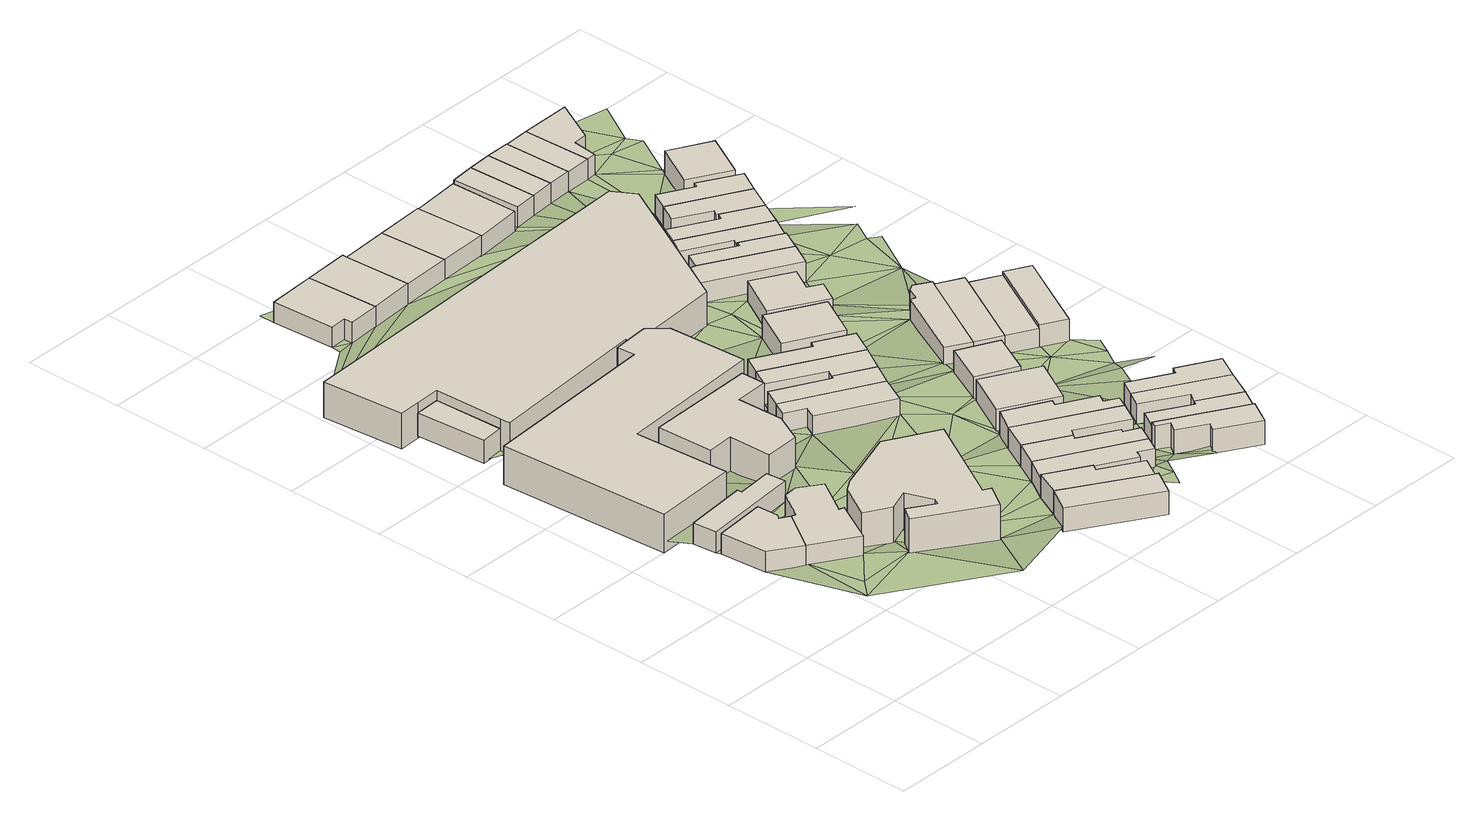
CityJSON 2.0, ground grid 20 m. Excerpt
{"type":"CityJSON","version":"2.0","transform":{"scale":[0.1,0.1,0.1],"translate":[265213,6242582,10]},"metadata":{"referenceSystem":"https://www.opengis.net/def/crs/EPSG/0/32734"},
"CityObjects":{
"building1":{"type":"Building","attributes":{"address":"33 Durham Avenue Salt River Cape Town","building":"house","building:levels":1,"building_height":4.1,"roof_height":18.75,"ground_height":14.65,"plus_code":"4FRW3F96+P3C"},"geometry":[{"type":"Solid","lod":"1","boundaries":[[[[0,1,2,3]],[[1,4,5,2]],[[4,6,7,5]],[[6,8,9,7]],[[8,10,11,9]],[[10,12,13,11]],[[12,0,3,13]],[[3,2,5,7,9,11,13]],[[12,10,8,6,4,1,0]]]]}]},
"building2":{"type":"Building","attributes":{"address":"31 Durham Avenue Salt River Cape Town","building":"house","building:levels":1,"building_height":4.1,"roof_height":18.75,"ground_height":14.65,"plus_code":"4FRW3F96+Q37"},"geometry":[{"type":"Solid","lod":"1","boundaries":[[[[14,15,16,17]],[[15,18,19,16]],[[18,20,21,19]],[[20,22,23,21]],[[22,24,25,23]],[[24,14,17,25]],[[17,16,19,21,23,25]],[[24,22,20,18,15,14]]]]}]},
"building3":{"type":"Building","attributes":{"address":"5 Dryden Street Salt River Cape Town","building":"house","building:levels":1,"building_height":4.1,"roof_height":18.75,"ground_height":14.65,"plus_code":"4FRW3F96+P3H"},"geometry":[{"type":"Solid","lod":"1","boundaries":[[[[26,27,3,2]],[[27,28,29,3]],[[28,30,31,29]],[[30,32,33,31]],[[32,34,35,33]],[[34,36,37,35]],[[36,38,39,37]],[[38,40,41,39]],[[40,26,2,41]],[[2,3,29,31,33,35,37,39,41]],[[40,38,36,34,32,30,28,27,26]]]]}]},
"building4":{"type":"Building","attributes":{"address":"25A Durham Avenue Salt River Cape Town","building":"retail","building:levels":1,"building_height":4.1,"roof_height":16.95,"ground_height":12.85,"plus_code":"4FRW3F96+X28"},"geometry":[{"type":"Solid","lod":"1","boundaries":[[[[42,43,44,45]],[[43,46,47,44]],[[46,48,49,47]],[[48,42,45,49]],[[45,44,47,49]],[[48,46,43,42]]]]}]},
"building5":{"type":"Building","attributes":{"address":"Nurul Islam Mosque 54 Addison Road Salt River Cape Town","building":"mosque","building:levels":2,"amenity":"place_of_worship","building_height":6.9,"roof_height":21.78,"ground_height":14.88,"plus_code":"4FRW3F96+M5M"},"geometry":[{"type":"Solid","lod":"1","boundaries":[[[[50,51,52,53]],[[51,54,55,52]],[[54,56,57,55]],[[56,58,59,57]],[[58,60,61,59]],[[60,62,63,61]],[[62,64,65,63]],[[64,66,67,65]],[[66,68,69,67]],[[68,70,71,69]],[[70,72,73,71]],[[72,74,75,73]],[[74,76,77,75]],[[76,50,53,77]],[[53,52,55,57,59,61,63,65,67,69,71,73,75,77]],[[76,74,72,70,68,66,64,62,60,58,56,54,51,50]]]]}]},
"building6":{"type":"Building","attributes":{"address":"27 Durham Avenue Salt River 7925 Cape Town","building":"retail","building:levels":2,"building_height":6.9,"roof_height":20.43,"ground_height":13.53,"plus_code":"4FRW3F96+V38"},"geometry":[{"type":"Solid","lod":"1","boundaries":[[[[78,79,80,81]],[[79,82,83,80]],[[82,84,85,83]],[[84,86,87,85]],[[86,88,89,87]],[[88,90,91,89]],[[90,92,93,91]],[[92,94,95,93]],[[94,78,81,95]],[[81,80,83,85,87,89,91,93,95]],[[94,92,90,88,86,84,82,79,78]]]]}]},
"building7":{"type":"Building","attributes":{"address":"Milky Lane","building":"warehouse","building:levels":2,"building_height":6.9,"roof_height":20.12,"ground_height":13.22,"plus_code":"4FRW3F96+R4G"},"geometry":[{"type":"Solid","lod":"1","boundaries":[[[[96,97,98,99]],[[97,100,101,98]],[[100,102,103,101]],[[102,104,105,103]],[[104,106,107,105]],[[106,108,109,107]],[[108,110,111,109]],[[110,112,113,111]],[[112,96,99,113]],[[99,98,101,103,105,107,109,111,113]],[[112,110,108,106,104,102,100,97,96]]]]}]},
"building8":{"type":"Building","attributes":{"address":"7 Dryden Street Salt River Cape Town","building":"house","building:levels":1,"building_height":4.1,"roof_height":19.31,"ground_height":15.21,"plus_code":"4FRW3F96+J72"},"geometry":[{"type":"Solid","lod":"1","boundaries":[[[[114,115,116,117]],[[115,118,119,116]],[[118,120,121,119]],[[120,122,123,121]],[[122,114,117,123]],[[117,116,119,121,123]],[[122,120,118,115,114]]]]}]},
"building9":{"type":"Building","attributes":{"address":"4 Chapel Street Salt River Cape Town","building":"house","building:levels":1,"building_height":4.1,"roof_height":15.52,"ground_height":11.42,"plus_code":"4FRW3FC6+439"},"geometry":[{"type":"Solid","lod":"1","boundaries":[[[[124,125,126,127]],[[125,128,129,126]],[[128,130,131,129]],[[130,132,133,131]],[[132,134,135,133]],[[134,124,127,135]],[[127,126,129,131,133,135]],[[134,132,130,128,125,124]]]]}]},
"building10":{"type":"Building","attributes":{"address":"41 Addison Road Salt River Cape Town","building":"house","building:levels":1,"building_height":4.1,"roof_height":19.31,"ground_height":15.21,"plus_code":"4FRW3F96+J77"},"geometry":[{"type":"Solid","lod":"1","boundaries":[[[[136,114,117,137]],[[114,122,123,117]],[[122,138,139,123]],[[138,140,141,139]],[[140,142,143,141]],[[142,136,137,143]],[[137,117,123,139,141,143]],[[142,140,138,122,114,136]]]]}]},
"building11":{"type":"Building","attributes":{"address":"21 Homer Street Salt River Cape Town","building":"commercial","building:levels":2,"building_height":6.9,"roof_height":18.87,"ground_height":11.97,"plus_code":"4FRW3FC6+256"},"geometry":[{"type":"Solid","lod":"1","boundaries":[[[[144,145,146,147]],[[145,148,149,146]],[[148,150,151,149]],[[150,152,153,151]],[[152,154,155,153]],[[154,156,157,155]],[[156,158,159,157]],[[158,160,161,159]],[[160,162,163,161]],[[162,164,165,163]],[[164,144,147,165]],[[147,146,149,151,153,155,157,159,161,163,165]],[[164,162,160,158,156,154,152,150,148,145,144]]]]}]},
"building12":{"type":"Building","attributes":{"address":"Addison Road Salt River Cape Town","building":"house","building:levels":1,"building_height":4.1,"roof_height":17.05,"ground_height":12.95,"plus_code":"4FRW3F96+Q6W"},"geometry":[{"type":"Solid","lod":"1","boundaries":[[[[166,167,168,169]],[[167,170,171,168]],[[170,172,173,171]],[[172,174,175,173]],[[174,176,177,175]],[[176,166,169,177]],[[169,168,171,173,175,177]],[[176,174,172,170,167,166]]]]}]},
"building13":{"type":"Building","attributes":{"address":"39 Addison Road Salt River Cape Town","building":"house","building:levels":1,"building_height":4.1,"roof_height":18.62,"ground_height":14.52,"plus_code":"4FRW3F96+J7P"},"geometry":[{"type":"Solid","lod":"1","boundaries":[[[[178,136,179,180]],[[136,142,181,179]],[[142,182,183,181]],[[182,184,185,183]],[[184,186,187,185]],[[186,188,189,187]],[[188,190,191,189]],[[190,178,180,191]],[[180,179,181,183,185,187,189,191]],[[190,188,186,184,182,142,136,178]]]]}]},
"building14":{"type":"Building","attributes":{"address":"6 Chapel Street Salt River Cape Town","building":"house","building:levels":1,"building_height":4.1,"roof_height":15.52,"ground_height":11.42,"plus_code":"4FRW3FC6+448"},"geometry":[{"type":"Solid","lod":"1","boundaries":[[[[192,193,135,127]],[[193,194,195,135]],[[194,196,197,195]],[[196,198,199,197]],[[198,192,127,199]],[[127,135,195,197,199]],[[198,196,194,193,192]]]]}]},
"building15":{"type":"Building","attributes":{"address":"Addison Road Salt River Cape Town","building":"house","building:levels":1,"building_height":4.1,"roof_height":17.05,"ground_height":12.95,"plus_code":"4FRW3F96+R69"},"geometry":[{"type":"Solid","lod":"1","boundaries":[[[[200,201,169,168]],[[201,202,203,169]],[[202,204,205,203]],[[204,206,207,205]],[[206,208,209,207]],[[208,200,168,209]],[[168,169,203,205,207,209]],[[208,206,204,202,201,200]]]]}]},
"building16":{"type":"Building","attributes":{"address":"37 Addison Road Salt River Cape Town","building":"house","building:levels":1,"building_height":4.1,"roof_height":18.62,"ground_height":14.52,"plus_code":"4FRW3F96+M75"},"geometry":[{"type":"Solid","lod":"1","boundaries":[[[[210,211,180,212]],[[211,213,191,180]],[[213,214,215,191]],[[214,216,217,215]],[[216,218,219,217]],[[218,220,221,219]],[[220,222,223,221]],[[222,210,212,223]],[[212,180,191,215,217,219,221,223]],[[222,220,218,216,214,213,211,210]]]]}]},
"building17":{"type":"Building","attributes":{"address":"48 Addison Road Salt River Cape Town","building":"house","building:levels":1,"building_height":4.1,"roof_height":17.05,"ground_height":12.95,"plus_code":"4FRW3F96+R7J"},"geometry":[{"type":"Solid","lod":"1","boundaries":[[[[202,224,225,203]],[[224,226,227,225]],[[226,228,229,227]],[[228,230,231,229]],[[230,204,205,231]],[[204,202,203,205]],[[203,225,227,229,231,205]],[[204,230,228,226,224,202]]]]}]},
"building18":{"type":"Building","attributes":{"address":"35 Addison Road Salt River Cape Town","building":"house","building:levels":1,"building_height":4.1,"roof_height":18.62,"ground_height":14.52,"plus_code":"4FRW3F96+M8C"},"geometry":[{"type":"Solid","lod":"1","boundaries":[[[[232,210,212,233]],[[210,222,223,212]],[[222,234,235,223]],[[234,236,237,235]],[[236,238,239,237]],[[238,232,233,239]],[[233,212,223,235,237,239]],[[238,236,234,222,210,232]]]]}]},
"building19":{"type":"Building","attributes":{"address":"8 Chapel Street Salt River Cape Town","building":"house","building:levels":1,"building_height":4.1,"roof_height":15.41,"ground_height":11.31,"plus_code":"4FRW3FC6+457"},"geometry":[{"type":"Solid","lod":"1","boundaries":[[[[196,194,240,241]],[[194,242,243,240]],[[242,244,245,243]],[[244,196,241,245]],[[241,240,243,245]],[[244,242,194,196]]]]}]},
"building20":{"type":"Building","attributes":{"address":"46 Addison Road Salt River Cape Town","building":"house","building:levels":1,"building_height":4.1,"roof_height":17.05,"ground_height":12.95,"plus_code":"4FRW3F96+R7V"},"geometry":[{"type":"Solid","lod":"1","boundaries":[[[[224,246,247,225]],[[246,248,249,247]],[[248,250,251,249]],[[250,252,253,251]],[[252,226,227,253]],[[226,224,225,227]],[[225,247,249,251,253,227]],[[226,252,250,248,246,224]]]]}]},
"building21":{"type":"Building","attributes":{"address":"33 Addison Road Salt River Cape Town","building":"house","building:levels":1,"building_height":4.1,"roof_height":18.62,"ground_height":14.52,"plus_code":"4FRW3F96+M8M"},"geometry":[{"type":"Solid","lod":"1","boundaries":[[[[254,255,256,239]],[[255,257,258,256]],[[257,259,260,258]],[[259,261,262,260]],[[261,263,264,262]],[[263,265,266,264]],[[265,267,233,266]],[[267,254,239,233]],[[239,256,258,260,262,264,266,233]],[[267,265,263,261,259,257,255,254]]]]}]},
"building22":{"type":"Building","attributes":{"address":"31 Addison Road Salt River Cape Town","building":"house","building:levels":1,"building_height":4.1,"roof_height":17.95,"ground_height":13.85,"plus_code":"4FRW3F96+P8G"},"geometry":[{"type":"Solid","lod":"1","boundaries":[[[[268,269,270,271]],[[269,272,273,270]],[[272,274,275,273]],[[274,268,271,275]],[[271,270,273,275]],[[274,272,269,268]]]]}]},
"building23":{"type":"Building","attributes":{"address":"44 Burns Road Salt River Cape Town","building":"house","building:levels":1,"building_height":4.1,"roof_height":18.98,"ground_height":14.88,"plus_code":"4FRW3F96+J94"},"geometry":[{"type":"Solid","lod":"1","boundaries":[[[[276,277,278,279]],[[277,280,281,278]],[[280,282,283,281]],[[282,284,285,283]],[[284,286,287,285]],[[286,288,289,287]],[[288,290,291,289]],[[290,276,279,291]],[[279,278,281,283,285,287,289,291]],[[290,288,286,284,282,280,277,276]]]]}]},
"building24":{"type":"Building","attributes":{"address":"44 Addison Road Salt River Cape Town","building":"house","building:levels":1,"building_height":4.1,"roof_height":17.05,"ground_height":12.95,"plus_code":"4FRW3F96+V7H"},"geometry":[{"type":"Solid","lod":"1","boundaries":[[[[292,293,294,295]],[[293,296,297,294]],[[296,298,299,297]],[[298,292,295,299]],[[295,294,297,299]],[[298,296,293,292]]]]}]},
"building25":{"type":"Building","attributes":{"address":"10 Chapel Street Salt River Cape Town","building":"house","building:levels":1,"building_height":4.1,"roof_height":15.41,"ground_height":11.31,"plus_code":"4FRW3FC6+467"},"geometry":[{"type":"Solid","lod":"1","boundaries":[[[[244,242,243,245]],[[242,300,301,243]],[[300,302,303,301]],[[302,244,245,303]],[[245,243,301,303]],[[302,300,242,244]]]]}]},
"building26":{"type":"Building","attributes":{"address":"29 Addison Road Salt River Cape Town","building":"house","building:levels":1,"building_height":4.1,"roof_height":17.95,"ground_height":13.85,"plus_code":"4FRW3F96+Q85"},"geometry":[{"type":"Solid","lod":"1","boundaries":[[[[304,305,306,307]],[[305,308,309,306]],[[308,310,311,309]],[[310,304,307,311]],[[307,306,309,311]],[[310,308,305,304]]]]}]},
"building27":{"type":"Building","attributes":{"address":"42 Burns Road Salt River Cape Town","building":"house","building:levels":1,"building_height":4.1,"roof_height":18.3,"ground_height":14.2,"plus_code":"4FRW3F96+J9H"},"geometry":[{"type":"Solid","lod":"1","boundaries":[[[[277,312,313,314]],[[312,315,316,313]],[[315,317,318,316]],[[317,319,320,318]],[[319,280,321,320]],[[280,277,314,321]],[[314,313,316,318,320,321]],[[280,319,317,315,312,277]]]]}]},
"building28":{"type":"Building","attributes":{"address":"40 Burns Road Salt River Cape Town","building":"house","building:levels":1,"building_height":4.1,"roof_height":18.3,"ground_height":14.2,"plus_code":"4FRW3F96+J9X"},"geometry":[{"type":"Solid","lod":"1","boundaries":[[[[312,322,323,313]],[[322,324,325,323]],[[324,326,327,325]],[[326,328,329,327]],[[328,315,316,329]],[[315,312,313,316]],[[313,323,325,327,329,316]],[[315,328,326,324,322,312]]]]}]},
"building29":{"type":"Building","attributes":{"address":"42 Addison Road Salt River Cape Town","building":"house","building:levels":1,"building_height":4.1,"roof_height":16.43,"ground_height":12.33,"plus_code":"4FRW3F96+W87"},"geometry":[{"type":"Solid","lod":"1","boundaries":[[[[330,331,332,333]],[[331,334,335,332]],[[334,336,337,335]],[[336,338,339,337]],[[338,340,341,339]],[[340,330,333,341]],[[333,332,335,337,339,341]],[[340,338,336,334,331,330]]]]}]},
"building30":{"type":"Building","attributes":{"address":"12 Chapel Street Salt River Cape Town","building":"house","building:levels":1,"building_height":4.1,"roof_height":15.23,"ground_height":11.13,"plus_code":"4FRW3FC6+47C"},"geometry":[{"type":"Solid","lod":"1","boundaries":[[[[342,343,344,345]],[[343,346,347,344]],[[346,348,349,347]],[[348,342,345,349]],[[345,344,347,349]],[[348,346,343,342]]]]}]},
"building31":{"type":"Building","attributes":{"address":"38 Burns Road Salt River Cape Town","building":"house","building:levels":1,"building_height":4.1,"roof_height":18.3,"ground_height":14.2,"plus_code":"4FRW3F96+MC3"},"geometry":[{"type":"Solid","lod":"1","boundaries":[[[[350,351,352,323]],[[351,353,354,352]],[[353,355,356,354]],[[355,357,358,356]],[[357,359,325,358]],[[359,350,323,325]],[[323,352,354,356,358,325]],[[359,357,355,353,351,350]]]]}]},
"building32":{"type":"Building","attributes":{"address":"2 Pope Street Salt River Cape Town","building":"house","building:levels":1,"building_height":4.1,"roof_height":16.85,"ground_height":12.75,"plus_code":"4FRW3F96+R97"},"geometry":[{"type":"Solid","lod":"1","boundaries":[[[[360,361,362,363]],[[361,364,365,362]],[[364,366,367,365]],[[366,368,369,367]],[[368,370,371,369]],[[370,372,373,371]],[[372,374,375,373]],[[374,360,363,375]],[[363,362,365,367,369,371,373,375]],[[374,372,370,368,366,364,361,360]]]]}]},
"building33":{"type":"Building","attributes":{"address":"40 Addison Road Salt River Cape Town","building":"house","building:levels":1,"building_height":4.1,"roof_height":16.43,"ground_height":12.33,"plus_code":"4FRW3F96+W8W"},"geometry":[{"type":"Solid","lod":"1","boundaries":[[[[376,377,378,379]],[[377,380,381,378]],[[380,382,383,381]],[[382,384,385,383]],[[384,376,379,385]],[[379,378,381,383,385]],[[384,382,380,377,376]]]]}]},
"building34":{"type":"Building","attributes":{"address":"4 Pope Street Salt River Cape Town","building":"house","building:levels":1,"building_height":4.1,"roof_height":16.85,"ground_height":12.75,"plus_code":"4FRW3F96+R94"},"geometry":[{"type":"Solid","lod":"1","boundaries":[[[[361,360,363,362]],[[360,386,387,363]],[[386,388,389,387]],[[388,390,391,389]],[[390,361,362,391]],[[362,363,387,389,391]],[[390,388,386,360,361]]]]}]},
"building35":{"type":"Building","attributes":{"address":"38 Addison Road Salt River Cape Town","building":"house","building:levels":1,"building_height":4.1,"roof_height":16.26,"ground_height":12.16,"plus_code":"4FRW3F96+X85"},"geometry":[{"type":"Solid","lod":"1","boundaries":[[[[392,393,394,395]],[[393,396,397,394]],[[396,398,399,397]],[[398,400,401,399]],[[400,402,403,401]],[[402,392,395,403]],[[395,394,397,399,401,403]],[[402,400,398,396,393,392]]]]}]},
"building36":{"type":"Building","attributes":{"address":"14 Chapel Street Salt River Cape Town","building":"house","building:levels":1,"building_height":4.1,"roof_height":15.23,"ground_height":11.13,"plus_code":"4FRW3FC6+47H"},"geometry":[{"type":"Solid","lod":"1","boundaries":[[[[404,405,406,407]],[[405,408,409,406]],[[408,410,411,409]],[[410,404,407,411]],[[407,406,409,411]],[[410,408,405,404]]]]}]},
"building37":{"type":"Building","attributes":{"address":"6 Pope Street Salt River Cape Town","building":"house","building:levels":1,"building_height":4.1,"roof_height":16.85,"ground_height":12.75,"plus_code":"4FRW3F96+QCR"},"geometry":[{"type":"Solid","lod":"1","boundaries":[[[[388,386,387,389]],[[386,412,413,387]],[[412,414,415,413]],[[414,388,389,415]],[[389,387,413,415]],[[414,412,386,388]]]]}]},
"building38":{"type":"Building","attributes":{"address":"36 Addison Road Salt River Cape Town","building":"house","building:levels":1,"building_height":4.1,"roof_height":15.66,"ground_height":11.56,"plus_code":"4FRW3F96+X8Q"},"geometry":[{"type":"Solid","lod":"1","boundaries":[[[[393,416,417,418]],[[416,419,420,417]],[[419,421,422,420]],[[421,423,424,422]],[[423,396,425,424]],[[396,393,418,425]],[[418,417,420,422,424,425]],[[396,423,421,419,416,393]]]]}]},
"building39":{"type":"Building","attributes":{"address":"16 Chapel Street Salt River Cape Town","building":"house","building:levels":1,"building_height":4.1,"roof_height":15.23,"ground_height":11.13,"plus_code":"4FRW3FC6+48F"},"geometry":[{"type":"Solid","lod":"1","boundaries":[[[[426,404,407,427]],[[404,410,411,407]],[[410,428,429,411]],[[428,426,427,429]],[[427,407,411,429]],[[428,410,404,426]]]]}]},
"building40":{"type":"Building","attributes":{"address":"34 Addison Road Salt River Cape Town","building":"house","building:levels":1,"building_height":4.1,"roof_height":15.66,"ground_height":11.56,"plus_code":"4FRW3F96+X9M"},"geometry":[{"type":"Solid","lod":"1","boundaries":[[[[430,431,432,417]],[[431,433,434,432]],[[433,435,436,434]],[[435,437,438,436]],[[437,439,420,438]],[[439,430,417,420]],[[417,432,434,436,438,420]],[[439,437,435,433,431,430]]]]}]},
"building41":{"type":"Building","attributes":{"address":"8 Pope Street Salt River Cape Town","building":"house","building:levels":1,"building_height":4.1,"roof_height":17.64,"ground_height":13.54,"plus_code":"4FRW3F96+QCP"},"geometry":[{"type":"Solid","lod":"1","boundaries":[[[[440,441,442,443]],[[441,444,445,442]],[[444,446,447,445]],[[446,440,443,447]],[[443,442,445,447]],[[446,444,441,440]]]]}]},
"building42":{"type":"Building","attributes":{"address":"18 Chapel Street Salt River Cape Town","building":"house","building:levels":1,"building_height":4.1,"roof_height":15.23,"ground_height":11.13,"plus_code":"4FRW3FC6+48G"},"geometry":[{"type":"Solid","lod":"1","boundaries":[[[[448,426,427,449]],[[426,428,429,427]],[[428,450,451,429]],[[450,448,449,451]],[[449,427,429,451]],[[450,428,426,448]]]]}]},
"building43":{"type":"Building","attributes":{"address":"32 Addison Road Salt River Cape Town","building":"house","building:levels":1,"building_height":4.1,"roof_height":15.66,"ground_height":11.56,"plus_code":"4FRW3FC6+294"},"geometry":[{"type":"Solid","lod":"1","boundaries":[[[[431,452,453,432]],[[452,454,455,453]],[[454,456,457,455]],[[456,458,459,457]],[[458,460,461,459]],[[460,433,434,461]],[[433,431,432,434]],[[432,453,455,457,459,461,434]],[[433,460,458,456,454,452,431]]]]}]},
"building44":{"type":"Building","attributes":{"address":"30 Addison Road Salt River Cape Town","building":"house","building:levels":1,"building_height":4.1,"roof_height":15.66,"ground_height":11.56,"plus_code":"4FRW3FC6+29H"},"geometry":[{"type":"Solid","lod":"1","boundaries":[[[[452,462,463,453]],[[462,464,465,463]],[[464,466,467,465]],[[466,468,469,467]],[[468,454,455,469]],[[454,452,453,455]],[[453,463,465,467,469,455]],[[454,468,466,464,462,452]]]]}]},
"building45":{"type":"Building","attributes":{"address":"20 Chapel Street Salt River Cape Town","building":"house","building:levels":1,"building_height":4.1,"roof_height":15.08,"ground_height":10.98,"plus_code":"4FRW3FC6+49C"},"geometry":[{"type":"Solid","lod":"1","boundaries":[[[[470,471,472,473]],[[471,474,475,472]],[[474,476,477,475]],[[476,470,473,477]],[[473,472,475,477]],[[476,474,471,470]]]]}]},
"building46":{"type":"Building","attributes":{"address":"22 Chapel Street Salt River Cape Town","building":"house","building:levels":1,"building_height":4.1,"roof_height":15.08,"ground_height":10.98,"plus_code":"4FRW3FC6+49P"},"geometry":[{"type":"Solid","lod":"1","boundaries":[[[[470,476,477,473]],[[476,478,479,477]],[[478,480,481,479]],[[480,482,483,481]],[[482,484,485,483]],[[484,470,473,485]],[[473,477,479,481,483,485]],[[484,482,480,478,476,470]]]]}]},
"building47":{"type":"Building","attributes":{"address":"28 Addison Road Salt River Cape Town","building":"house","building:levels":1,"building_height":4.1,"roof_height":15.66,"ground_height":11.56,"plus_code":"4FRW3FC6+2CV"},"geometry":[{"type":"Solid","lod":"1","boundaries":[[[[486,487,488,489]],[[487,490,491,488]],[[490,492,493,491]],[[492,486,489,493]],[[489,488,491,493]],[[492,490,487,486]]]]}]},
"terrain1":{"type":"TINRelief","geometry":[{"type":"CompositeSurface","lod":"1","boundaries":[[[494,495,12]],[[496,495,494]],[[8,14,10]],[[496,494,497]],[[495,496,498]],[[499,24,500]],[[497,498,496]],[[501,497,494]],[[6,4,1]],[[14,8,15]],[[24,22,500]],[[6,1,502]],[[8,6,503]],[[502,503,6]],[[504,498,505]],[[504,506,498]],[[505,498,497]],[[507,508,509]],[[503,15,8]],[[510,506,504]],[[511,505,497]],[[22,20,18]],[[512,506,510]],[[500,22,18]],[[505,511,513]],[[512,510,62]],[[503,514,15]],[[515,497,501]],[[516,500,517]],[[512,62,34]],[[511,518,519]],[[511,519,513]],[[514,34,15]],[[18,520,500]],[[520,517,500]],[[520,18,15]],[[521,516,517]],[[507,522,94]],[[517,520,97]],[[515,501,523]],[[15,34,524]],[[15,524,520]],[[34,62,60]],[[525,526,132]],[[524,34,527]],[[527,34,60]],[[114,528,515]],[[523,114,515]],[[521,529,516]],[[134,132,526]],[[530,528,58]],[[94,92,507]],[[528,114,136]],[[128,525,132]],[[92,531,507]],[[524,527,174]],[[104,524,174]],[[130,128,132]],[[526,194,134]],[[178,528,136]],[[178,58,528]],[[170,106,104]],[[529,521,110]],[[174,170,104]],[[527,60,532]],[[170,167,106]],[[124,533,125]],[[108,106,167]],[[172,170,174]],[[58,532,60]],[[527,532,174]],[[534,58,178]],[[108,167,535]],[[108,535,110]],[[92,536,531]],[[110,535,537]],[[534,538,58]],[[92,90,536]],[[537,529,110]],[[539,142,140]],[[539,182,142]],[[540,541,542]],[[543,529,537]],[[265,58,538]],[[539,140,542]],[[535,204,537]],[[58,544,532]],[[543,545,529]],[[58,265,544]],[[88,529,545]],[[194,526,162]],[[204,535,206]],[[546,542,547]],[[230,537,204]],[[548,539,542]],[[539,548,186]],[[546,548,542]],[[90,549,536]],[[550,551,552]],[[551,550,553]],[[554,532,544]],[[544,265,555]],[[549,90,88]],[[548,546,556]],[[190,548,556]],[[545,293,88]],[[265,557,555]],[[244,198,196]],[[236,553,550]],[[250,558,545]],[[559,544,555]],[[550,560,214]],[[556,286,190]],[[561,554,544]],[[190,282,214]],[[558,293,545]],[[190,286,282]],[[550,214,236]],[[555,557,562]],[[559,561,544]],[[556,563,286]],[[214,282,280]],[[558,250,248]],[[280,236,214]],[[88,293,549]],[[282,286,284]],[[557,564,562]],[[554,565,202]],[[236,280,319]],[[566,286,563]],[[561,565,554]],[[567,562,564]],[[248,568,558]],[[569,286,566]],[[319,238,236]],[[305,561,559]],[[202,570,224]],[[238,319,326]],[[571,567,572]],[[571,238,326]],[[248,246,568]],[[202,565,570]],[[162,242,194]],[[567,573,562]],[[326,324,571]],[[224,570,246]],[[326,319,315]],[[559,272,305]],[[574,549,293]],[[571,573,567]],[[574,293,575]],[[562,573,272]],[[315,319,317]],[[573,571,324]],[[549,574,576]],[[577,575,293]],[[328,326,315]],[[578,549,576]],[[570,565,579]],[[574,575,580]],[[372,568,246]],[[574,580,576]],[[579,565,308]],[[162,300,242]],[[246,570,372]],[[575,577,581]],[[272,582,305]],[[583,272,573]],[[372,577,568]],[[305,582,308]],[[584,585,573]],[[583,573,585]],[[586,584,573]],[[308,587,579]],[[400,578,588]],[[160,549,578]],[[589,272,583]],[[585,584,590]],[[384,576,580]],[[372,581,577]],[[582,587,308]],[[578,400,421]],[[582,272,591]],[[592,584,586]],[[589,591,272]],[[300,162,346]],[[593,338,330]],[[594,587,582]],[[581,368,338]],[[372,368,581]],[[580,330,384]],[[160,578,421]],[[348,346,408]],[[595,421,400]],[[330,338,384]],[[372,370,368]],[[408,346,162]],[[405,348,408]],[[582,591,596]],[[582,597,594]],[[598,599,400]],[[366,338,368]],[[600,591,589]],[[419,160,421]],[[599,595,400]],[[582,596,597]],[[162,410,408]],[[601,160,419]],[[597,596,602]],[[603,384,338]],[[338,366,603]],[[160,601,604]],[[428,410,162]],[[435,604,601]],[[361,390,364]],[[454,160,604]],[[376,384,605]],[[364,603,366]],[[162,160,468]],[[162,450,428]],[[435,460,604]],[[468,160,454]],[[460,458,604]],[[606,376,605]],[[390,603,364]],[[603,605,384]],[[468,450,162]],[[390,388,414]],[[435,433,460]],[[606,605,607]],[[476,450,468]],[[603,608,605]],[[466,609,468]],[[607,605,610]],[[468,478,476]],[[464,609,466]],[[610,431,607]],[[603,611,608]],[[487,468,609]],[[608,610,605]],[[468,487,478]],[[464,612,609]],[[478,482,480]],[[613,452,431]],[[612,464,462]],[[487,614,478]],[[482,478,615]],[[615,478,614]],[[487,616,614]],[[482,615,617]],[[614,618,615]],[[617,484,482]],[[616,487,619]],[[615,618,617]],[[484,617,620]]]}]}
},
"vertices":[
[171,357,46],[223,437,46],[223,437,88],[171,357,88],[204,448,46],[204,448,88],[210,457,46],[210,457,88],[207,499,46],[207,499,88],[103,489,46],[103,489,88],[111,396,46],[111,396,88],
[100,498,46],[298,518,46],[298,518,88],[100,498,88],[294,557,46],[294,557,88],[223,550,46],[223,550,88],[222,559,46],[222,559,88],[95,546,46],[95,546,88],
[223,437,42],[171,357,42],[259,304,42],[259,304,88],[303,388,42],[303,388,88],[293,391,42],[293,391,88],[336,462,42],[336,462,88],[293,491,42],[293,491,88],[265,488,42],[265,488,88],[231,434,42],[231,434,88],
[59,1144,22],[71,1002,22],[71,1002,69],[59,1144,69],[116,1007,22],[116,1007,69],[110,1146,22],[110,1146,69],
[316,251,42],[453,166,42],[453,166,118],[316,251,118],[482,211,42],[482,211,118],[467,219,42],[467,219,118],[564,395,42],[564,395,118],[463,449,42],[463,449,118],[336,405,42],[336,405,118],[314,391,42],[314,391,118],[276,323,42],[276,323,118],[326,295,42],[326,295,118],[370,312,42],[370,312,118],[390,259,42],[390,259,118],[385,247,42],[385,247,118],[335,278,42],[335,278,118],
[40,930,26],[64,584,26],[64,584,104],[40,930,104],[234,596,26],[234,596,104],[220,786,26],[220,786,104],[514,807,26],[514,807,104],[503,966,26],[503,966,104],[472,998,26],[472,998,104],[398,992,26],[398,992,104],[401,956,26],[401,956,104],
[268,662,32],[322,665,32],[322,665,101],[268,662,101],[325,579,32],[325,579,101],[395,582,32],[395,582,101],[423,640,32],[423,640,101],[419,732,32],[419,732,101],[486,735,32],[486,735,101],[484,784,32],[484,784,101],[263,776,32],[263,776,101],
[575,153,45],[545,104,45],[545,104,93],[575,153,93],[705,7,45],[705,7,93],[735,57,45],[735,57,93],[729,60,45],[729,60,93],
[265,1578,14],[168,1572,14],[168,1572,55],[265,1578,55],[176,1445,14],[176,1445,55],[209,1447,14],[209,1447,55],[210,1430,14],[210,1430,55],[274,1434,14],[274,1434,55],
[598,203,45],[598,203,93],[751,99,45],[751,99,93],[672,144,45],[672,144,93],[679,156,45],[679,156,93],
[16,1142,17],[59,1144,17],[59,1144,89],[16,1142,89],[110,1146,17],[110,1146,89],[116,1007,17],[116,1007,89],[117,986,17],[117,986,89],[443,1014,17],[443,1014,89],[444,995,17],[444,995,89],[646,1011,17],[646,1011,89],[796,1302,17],[796,1302,89],[769,1345,17],[769,1345,89],[1,1307,17],[1,1307,89],
[666,617,32],[487,709,32],[487,709,70],[666,617,70],[472,680,32],[472,680,70],[512,660,32],[512,660,70],[500,637,32],[500,637,70],[640,564,32],[640,564,70],
[626,249,45],[598,203,86],[626,249,86],[679,156,86],[683,162,45],[683,162,86],[760,121,45],[760,121,86],[767,135,45],[767,135,86],[796,120,45],[796,120,86],[812,149,45],[812,149,86],
[265,1578,13],[274,1434,13],[364,1441,13],[364,1441,55],[356,1575,13],[356,1575,55],[356,1583,13],[356,1583,55],
[487,709,29],[666,617,29],[689,658,29],[689,658,70],[615,697,29],[615,697,70],[612,691,29],[612,691,70],[506,745,29],[506,745,70],
[651,297,42],[626,249,42],[651,297,86],[812,149,42],[829,181,42],[829,181,86],[799,197,42],[799,197,86],[802,203,42],[802,203,86],[729,243,42],[729,243,86],[734,252,42],[734,252,86],
[717,707,29],[717,707,70],[538,802,29],[538,802,70],[519,765,29],[519,765,70],[622,710,29],[622,710,70],
[678,350,42],[678,350,86],[743,263,42],[743,263,86],[840,210,42],[840,210,86],[862,249,42],[862,249,86],
[364,1441,54],[356,1575,54],[463,1446,13],[463,1446,54],[453,1581,13],[453,1581,54],
[742,755,29],[742,755,70],[669,793,29],[669,793,70],[663,782,29],[663,782,70],[558,838,29],[558,838,70],
[862,249,38],[873,271,38],[873,271,86],[847,285,38],[847,285,86],[856,301,38],[856,301,86],[784,339,38],[784,339,86],[790,350,38],[790,350,86],[705,394,38],[705,394,86],[678,350,38],
[714,410,35],[822,353,35],[822,353,79],[714,410,79],[869,441,35],[869,441,79],[761,498,35],[761,498,79],
[981,35,42],[1009,84,42],[1009,84,90],[981,35,90],[849,175,42],[849,175,90],[844,163,42],[844,163,90],[868,149,42],[868,149,90],[856,130,42],[856,130,90],[911,97,42],[911,97,90],[901,82,42],[901,82,90],
[783,857,23],[677,912,23],[677,912,70],[783,857,70],[633,829,23],[633,829,70],[739,774,23],[739,774,70],
[561,1450,13],[561,1450,54],[551,1587,13],[551,1587,54],
[764,506,35],[842,469,35],[842,469,79],[764,506,79],[881,548,35],[881,548,79],[802,586,35],[802,586,79],
[1034,128,42],[1034,128,83],[1009,84,83],[955,173,42],[955,173,83],[949,165,42],[949,165,83],[869,211,42],[869,211,83],[849,175,83],
[1060,180,42],[1060,180,83],[900,269,42],[900,269,83],[882,239,42],[882,239,83],[965,191,42],[965,191,83],
[824,966,22],[747,1008,22],[747,1008,64],[824,966,64],[699,921,22],[699,921,64],[803,864,22],[803,864,64],[826,906,22],[826,906,64],[799,921,22],[799,921,64],
[551,1587,11],[561,1450,11],[561,1450,52],[551,1587,52],[657,1460,11],[657,1460,52],[651,1596,11],[651,1596,52],
[1060,180,39],[1085,226,39],[1085,226,83],[1007,268,39],[1007,268,83],[999,255,39],[999,255,83],[918,300,39],[918,300,83],[900,269,39],
[856,590,28],[946,761,28],[946,761,69],[856,590,69],[950,767,28],[950,767,69],[918,786,28],[918,786,69],[904,779,28],[904,779,69],[893,755,28],[893,755,69],[883,759,28],[883,759,69],[809,615,28],[809,615,69],
[882,1020,22],[723,1105,22],[723,1105,64],[882,1020,64],[712,1108,22],[712,1108,64],[688,1064,22],[688,1064,64],[858,975,22],[858,975,64],
[907,564,28],[907,564,69],[989,721,28],[989,721,69],[996,735,28],[996,735,69],
[882,1020,17],[903,1060,17],[903,1060,63],[882,1020,63],[825,1102,17],[825,1102,63],[821,1093,17],[821,1093,63],[740,1137,17],[740,1137,63],[723,1105,17],[723,1105,63],
[708,1607,11],[660,1602,11],[660,1602,52],[708,1607,52],[670,1465,11],[670,1465,52],[715,1469,11],[715,1469,52],
[962,534,28],[962,534,69],[1045,693,28],[1045,693,69],
[928,1106,17],[928,1106,57],[903,1060,57],[763,1194,17],[763,1194,57],[745,1163,17],[745,1163,57],[833,1116,17],[833,1116,57],[825,1102,57],
[756,1610,11],[756,1610,52],[763,1473,11],[763,1473,52],
[928,1106,16],[951,1151,16],[951,1151,57],[877,1191,16],[877,1191,57],[870,1179,16],[870,1179,57],[780,1227,16],[780,1227,57],[763,1194,16],
[962,534,25],[1010,509,25],[1010,509,76],[962,534,76],[1093,668,25],[1093,668,76],[1045,693,25],[1045,693,76],
[804,1611,11],[804,1611,52],[810,1476,11],[810,1476,52],
[976,1200,16],[976,1200,57],[831,1277,16],[831,1277,57],[811,1241,16],[811,1241,57],[879,1204,16],[879,1204,57],[873,1193,16],[873,1193,57],
[1000,1244,16],[1000,1244,57],[921,1287,16],[921,1287,57],[916,1277,16],[916,1277,57],[850,1312,16],[850,1312,57],
[856,1614,10],[804,1611,10],[804,1611,51],[856,1614,51],[810,1476,10],[810,1476,51],[862,1478,10],[862,1478,51],
[881,1479,10],[881,1479,51],[886,1528,10],[886,1528,51],[914,1530,10],[914,1530,51],[957,1616,10],[957,1616,51],
[1043,1349,10],[962,1392,10],[962,1392,57],[1043,1349,57],[917,1306,10],[917,1306,57],[998,1263,10],[998,1263,57],
[165,211,52],[171,357,52],[196,245,52],[316,251,52],[259,304,52],[64,584,50],[234,596,46],[399,64,55],[231,434,46],[265,488,46],[276,323,52],[326,295,49],[303,388,46],[117,986,28],[116,1007,28],[71,1002,28],[314,391,46],[335,278,49],[293,391,46],[370,312,49],[293,491,46],[453,166,49],[220,786,35],[268,662,35],[385,247,49],[390,259,49],[325,579,42],[263,776,35],[40,930,31],[545,104,55],[395,582,42],[175,1426,14],[1,1307,24],[447,495,42],[482,211,49],[514,807,32],[467,219,49],[443,1014,26],[640,564,38],[167,1602,14],[651,297,45],[506,745,32],[444,995,26],[519,765,32],[678,350,45],[760,121,52],[729,60,52],[735,57,52],[751,99,52],[538,802,32],[698,495,39],[558,838,32],[802,83,52],[783,52,52],[796,120,52],[646,1011,23],[802,203,45],[734,252,45],[729,243,45],[743,263,45],[666,617,38],[714,410,38],[823,117,49],[790,350,45],[633,829,29],[761,498,38],[799,197,45],[764,506,38],[822,353,45],[898,71,49],[784,339,45],[802,586,38],[901,82,49],[856,301,42],[739,774,29],[911,97,49],[809,615,38],[873,271,42],[847,285,42],[918,300,42],[698,1000,23],[699,921,23],[688,1064,23],[783,857,29],[712,1108,23],[856,590,35],[747,1008,23],[803,864,29],[948,495,35],[976,339,42],[980,282,42],[960,309,42],[999,255,42],[907,564,35],[723,1105,23],[995,375,42],[987,295,42],[1006,403,35],[1007,268,42],[799,921,23],[962,534,35],[833,1116,22],[1026,437,35],[1010,509,35],[821,1093,23],[825,1102,22],[1059,358,42],[780,1227,17],[1043,468,35],[1000,883,22],[811,1241,17],[948,1000,22],[903,1060,22],[928,1106,22],[1028,989,22],[917,1306,16],[1051,1031,22],[1050,974,22],[998,1263,16],[1093,1073,19],[968,1403,10],[948,1500,10],[1047,1361,16],[1000,1516,10],[1014,1488,10],[1043,1349,16],[1047,1601,10]
]}
